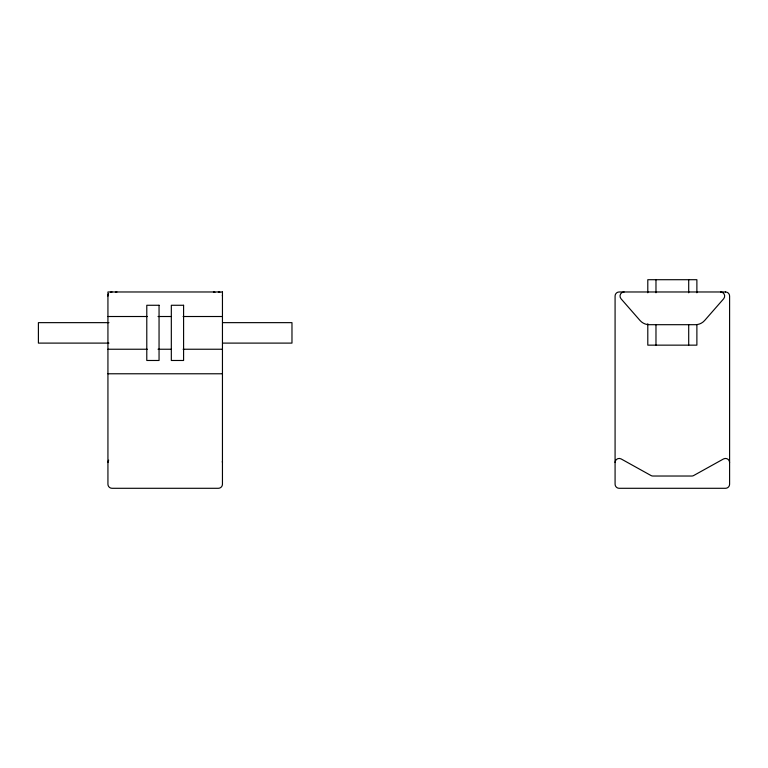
<?xml version="1.0" encoding="UTF-8"?>
<svg xmlns="http://www.w3.org/2000/svg" width="768" height="768" viewBox="0 0 768 768"><rect width="100%" height="100%" fill="white"/><g stroke="black" fill="none" stroke-linecap="round" stroke-linejoin="round"><path stroke-width="1.15" d="M107.933 316.512L147.293 316.512M158.035 316.512L171.149 316.512M183.082 316.512L222.451 316.512M108.97 322.646L38.4 322.646L38.4 343.104L108.97 343.104M222.605 322.646L291.974 322.646L291.974 343.104L222.605 343.104M107.933 349.238L147.293 349.238M158.035 349.238L171.149 349.238M183.082 349.238L222.451 349.238M107.933 373.776L222.451 373.776M696.883 292.79L696.883 279.706L647.798 279.706L647.798 292.79M696.883 324.922L696.883 345.149L647.798 345.149L647.798 323.731M688.704 279.706L688.704 292.79M688.704 324.922L688.704 345.149M655.978 279.706L655.978 292.79M655.978 324.922L655.978 345.149M107.933 296.064A4.09 4.09 0 0 1 108.595 293.827M110.515 292.262A4.09 4.09 0 0 1 112.022 291.974M107.933 462.528A4.09 4.09 0 0 1 108.682 460.157M218.362 291.974A4.09 4.09 0 0 1 219.859 292.262M222.374 295.325A4.09 4.09 0 0 1 222.451 296.064M213.437 291.974A4.09 4.09 0 0 1 214.944 292.262M115.43 292.262A4.09 4.09 0 0 1 116.938 291.974M222.317 461.491A4.09 4.09 0 0 1 222.451 462.528M729.6 462.528A4.09 4.09 0 0 0 723.523 458.947L693.715 475.507A4.09 4.09 0 0 1 691.728 476.026L652.954 476.026A4.09 4.09 0 0 1 650.966 475.507L621.158 458.947A4.09 4.09 0 0 0 615.082 462.528M624.096 291.974A4.09 4.09 0 0 0 621.014 298.762L640.042 320.506A12.269 12.269 0 0 0 649.277 324.691L695.405 324.691A12.269 12.269 0 0 0 704.64 320.506L723.667 298.762A4.09 4.09 0 0 0 720.586 291.974M222.451 291.974L107.933 291.974L107.933 484.205A4.09 4.09 0 0 0 112.022 488.294L218.362 488.294A4.09 4.09 0 0 0 222.451 484.205L222.451 291.974M725.51 291.974L619.171 291.974A4.09 4.09 0 0 0 615.082 296.064L615.082 484.205A4.09 4.09 0 0 0 619.171 488.294L725.51 488.294A4.09 4.09 0 0 0 729.6 484.205L729.6 296.064A4.09 4.09 0 0 0 725.51 291.974M159.053 305.27L146.784 305.27L146.784 360.48L159.053 360.48L159.053 305.27M183.59 305.27L171.322 305.27L171.322 360.48L183.59 360.48L183.59 305.27"/></g></svg>
